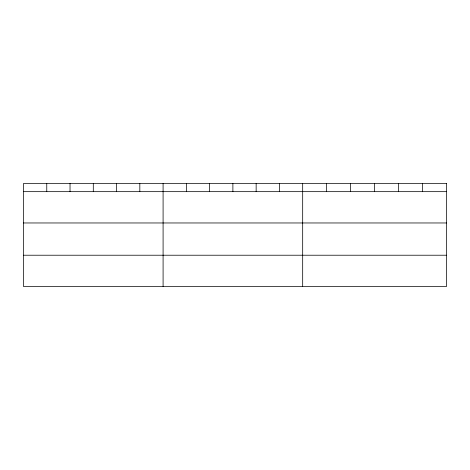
<?xml version="1.0" encoding="UTF-8"?>
<svg xmlns="http://www.w3.org/2000/svg" width="470" height="470" viewBox="0 0 470 470"><rect width="100%" height="100%" fill="white"/><g stroke="black" fill="none" stroke-linecap="round" stroke-linejoin="round"><path stroke-width="0.7" d="M23.5 191.66L446.5 191.66M23.5 222.968L446.5 222.968M23.5 255.222L446.5 255.222M422.53 183.476L422.53 191.66M398.56 183.476L398.56 191.66M374.59 183.476L374.59 191.66M350.62 183.476L350.62 191.66M326.65 183.476L326.65 191.66M302.68 183.476L302.68 286.524M279.415 183.476L279.415 191.66M256.15 183.476L256.15 191.66M232.885 183.476L232.885 191.66M209.62 183.476L209.62 191.66M186.355 183.476L186.355 191.66M163.09 183.476L163.09 286.524M139.825 183.476L139.825 191.66M116.56 183.476L116.56 191.66M93.295 183.476L93.295 191.66M70.03 183.476L70.03 191.66M46.765 183.476L46.765 191.66M446.5 183.476L23.5 183.476L23.5 286.524L446.5 286.524L446.5 183.476"/></g></svg>
